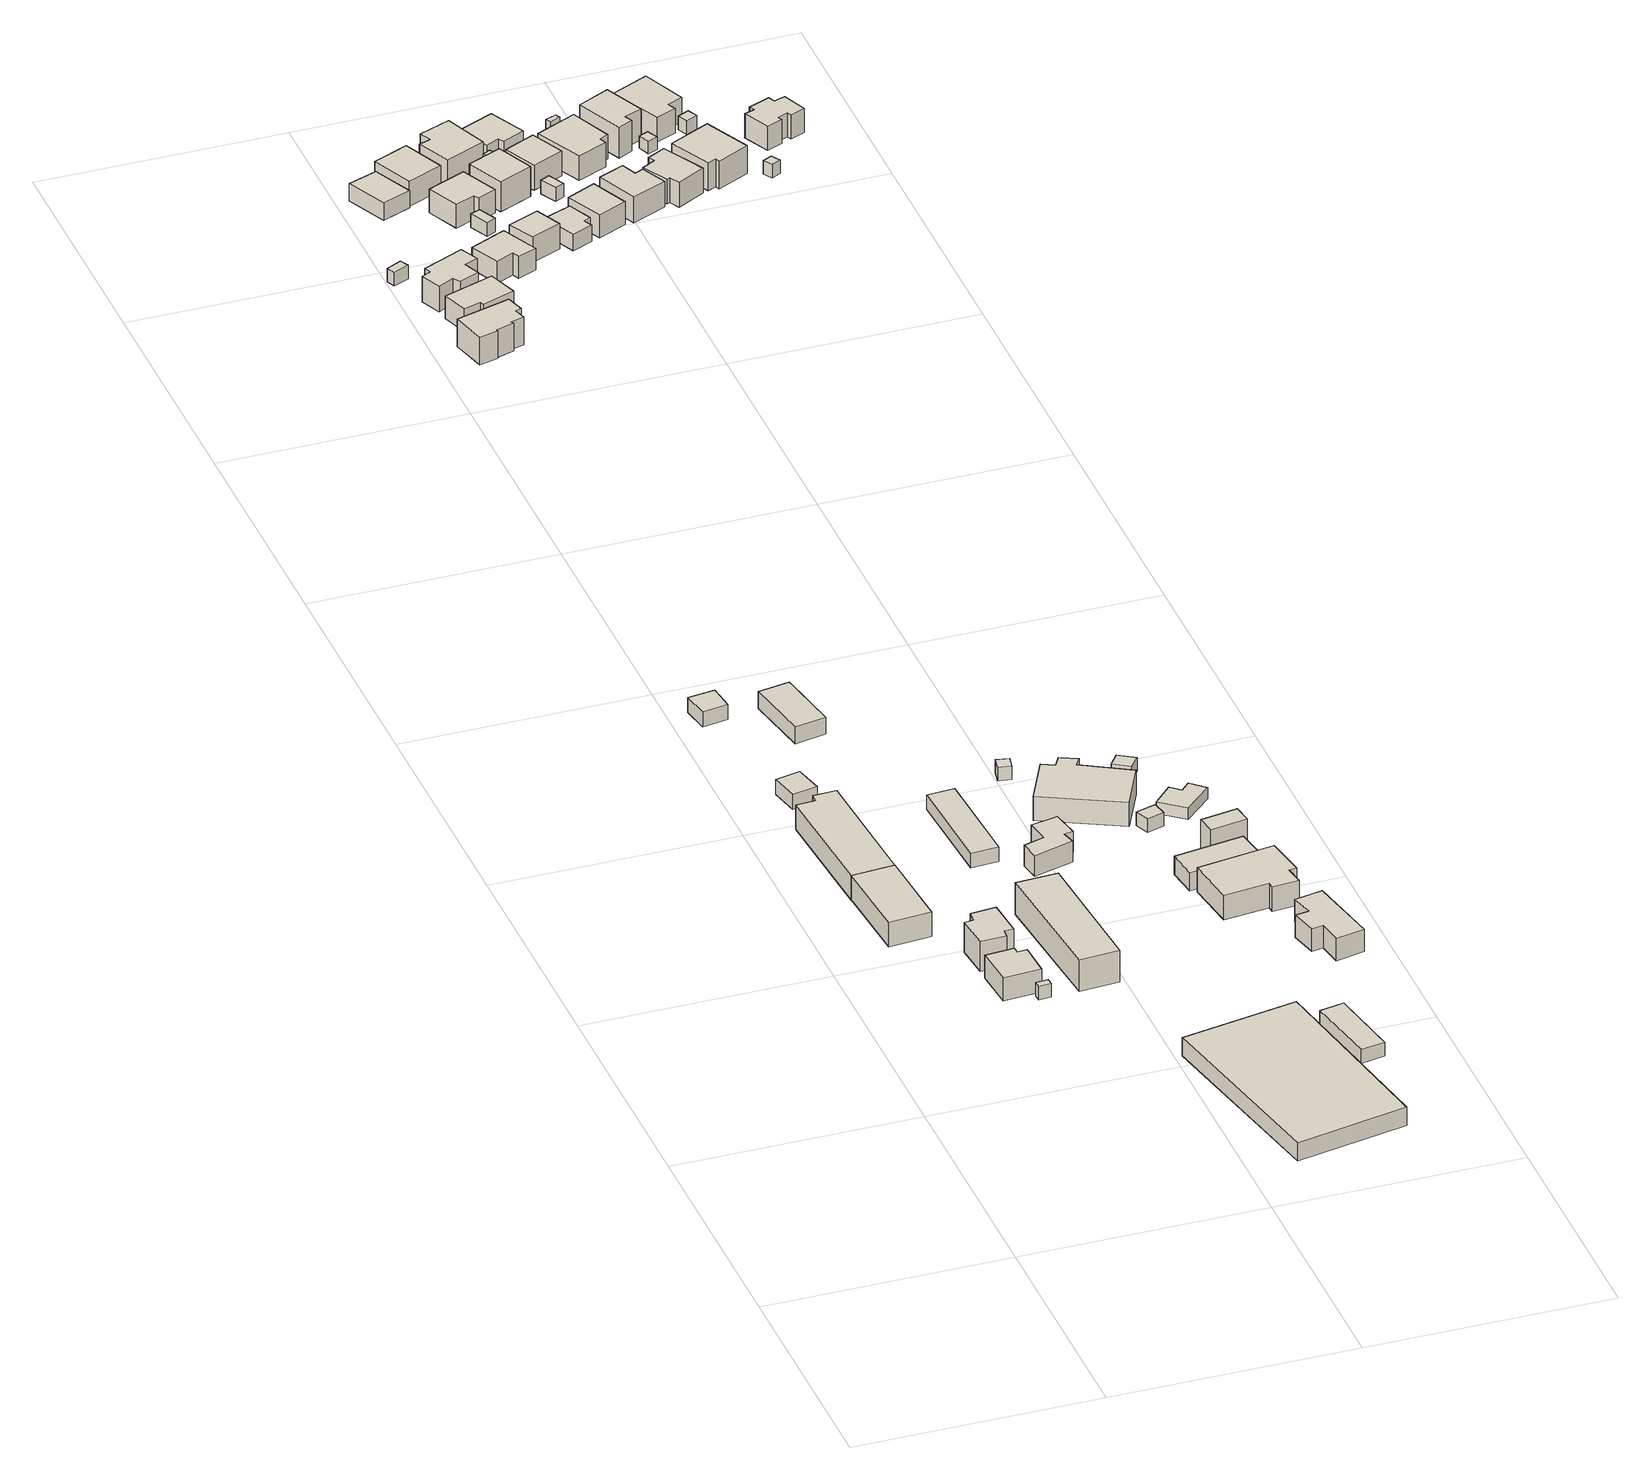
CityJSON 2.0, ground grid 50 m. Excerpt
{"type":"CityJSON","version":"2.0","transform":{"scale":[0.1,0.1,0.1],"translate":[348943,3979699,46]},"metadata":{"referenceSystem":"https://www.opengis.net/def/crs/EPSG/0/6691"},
"CityObjects":{
"building1":{"type":"Building","attributes":{"measuredHeight":7.7},"geometry":[{"type":"Solid","lod":"1","boundaries":[[[[0,1,2,3]],[[2,4,5,3]],[[1,6,4,2]],[[0,7,6,1]],[[3,5,7,0]],[[4,6,7,5]]]]}]},
"building2":{"type":"Building","attributes":{"measuredHeight":7.5},"geometry":[{"type":"Solid","lod":"1","boundaries":[[[[8,9,10,11,12,13]],[[12,14,15,13]],[[11,16,14,12]],[[10,17,16,11]],[[9,18,17,10]],[[8,19,18,9]],[[13,15,19,8]],[[14,16,17,18,19,15]]]]}]},
"building3":{"type":"Building","attributes":{"measuredHeight":8},"geometry":[{"type":"Solid","lod":"1","boundaries":[[[[20,21,22,23,24,25]],[[24,26,27,25]],[[23,28,26,24]],[[22,29,28,23]],[[21,30,29,22]],[[20,31,30,21]],[[25,27,31,20]],[[26,28,29,30,31,27]]]]}]},
"building4":{"type":"Building","attributes":{"measuredHeight":3},"geometry":[{"type":"Solid","lod":"1","boundaries":[[[[32,33,34,35]],[[34,36,37,35]],[[33,38,36,34]],[[32,39,38,33]],[[35,37,39,32]],[[36,38,39,37]]]]}]},
"building5":{"type":"Building","attributes":{"measuredHeight":7.7},"geometry":[{"type":"Solid","lod":"1","boundaries":[[[[40,41,42,43,44,45,46,47]],[[46,48,49,47]],[[45,50,48,46]],[[44,51,50,45]],[[43,52,51,44]],[[42,53,52,43]],[[41,54,53,42]],[[40,55,54,41]],[[47,49,55,40]],[[48,50,51,52,53,54,55,49]]]]}]},
"building6":{"type":"Building","attributes":{"measuredHeight":3.3},"geometry":[{"type":"Solid","lod":"1","boundaries":[[[[56,57,58,59]],[[58,60,61,59]],[[57,62,60,58]],[[56,63,62,57]],[[59,61,63,56]],[[60,62,63,61]]]]}]},
"building7":{"type":"Building","attributes":{"measuredHeight":3.3},"geometry":[{"type":"Solid","lod":"1","boundaries":[[[[64,65,66,67]],[[66,68,69,67]],[[65,70,68,66]],[[64,71,70,65]],[[67,69,71,64]],[[68,70,71,69]]]]}]},
"building8":{"type":"Building","attributes":{"measuredHeight":8.7},"geometry":[{"type":"Solid","lod":"1","boundaries":[[[[72,73,74,75]],[[74,76,77,75]],[[73,78,76,74]],[[72,79,78,73]],[[75,77,79,72]],[[76,78,79,77]]]]}]},
"building9":{"type":"Building","attributes":{"measuredHeight":4.1},"geometry":[{"type":"Solid","lod":"1","boundaries":[[[[80,81,82,83]],[[82,84,85,83]],[[81,86,84,82]],[[80,87,86,81]],[[83,85,87,80]],[[84,86,87,85]]]]}]},
"building10":{"type":"Building","attributes":{"measuredHeight":5},"geometry":[{"type":"Solid","lod":"1","boundaries":[[[[88,89,90,91]],[[90,92,93,91]],[[89,94,92,90]],[[88,95,94,89]],[[91,93,95,88]],[[92,94,95,93]]]]}]},
"building11":{"type":"Building","attributes":{"measuredHeight":3.5},"geometry":[{"type":"Solid","lod":"1","boundaries":[[[[96,97,98,99]],[[98,100,101,99]],[[97,102,100,98]],[[96,103,102,97]],[[99,101,103,96]],[[100,102,103,101]]]]}]},
"building12":{"type":"Building","attributes":{"measuredHeight":6.2},"geometry":[{"type":"Solid","lod":"1","boundaries":[[[[104,105,106,107,108,109,110,111]],[[110,112,113,111]],[[109,114,112,110]],[[108,115,114,109]],[[107,116,115,108]],[[106,117,116,107]],[[105,118,117,106]],[[104,119,118,105]],[[111,113,119,104]],[[112,114,115,116,117,118,119,113]]]]}]},
"building13":{"type":"Building","attributes":{"measuredHeight":3},"geometry":[{"type":"Solid","lod":"1","boundaries":[[[[120,121,122,123]],[[122,124,125,123]],[[121,126,124,122]],[[120,127,126,121]],[[123,125,127,120]],[[124,126,127,125]]]]}]},
"building14":{"type":"Building","attributes":{"measuredHeight":3},"geometry":[{"type":"Solid","lod":"1","boundaries":[[[[128,129,130,131]],[[130,132,133,131]],[[129,134,132,130]],[[128,135,134,129]],[[131,133,135,128]],[[132,134,135,133]]]]}]},
"building15":{"type":"Building","attributes":{"measuredHeight":7.6},"geometry":[{"type":"Solid","lod":"1","boundaries":[[[[136,137,138,139,140,141,142,143]],[[142,144,145,143]],[[141,146,144,142]],[[140,147,146,141]],[[139,148,147,140]],[[138,149,148,139]],[[137,150,149,138]],[[136,151,150,137]],[[143,145,151,136]],[[144,146,147,148,149,150,151,145]]]]}]},
"building16":{"type":"Building","attributes":{"measuredHeight":3},"geometry":[{"type":"Solid","lod":"1","boundaries":[[[[152,153,154,155]],[[154,156,157,155]],[[153,158,156,154]],[[152,159,158,153]],[[155,157,159,152]],[[156,158,159,157]]]]}]},
"building17":{"type":"Building","attributes":{"measuredHeight":5.1},"geometry":[{"type":"Solid","lod":"1","boundaries":[[[[160,161,162,163]],[[162,164,165,163]],[[161,166,164,162]],[[160,167,166,161]],[[163,165,167,160]],[[164,166,167,165]]]]}]},
"building18":{"type":"Building","attributes":{"measuredHeight":7.4},"geometry":[{"type":"Solid","lod":"1","boundaries":[[[[168,169,170,171,172,173,174,175]],[[174,176,177,175]],[[173,178,176,174]],[[172,179,178,173]],[[171,180,179,172]],[[170,181,180,171]],[[169,182,181,170]],[[168,183,182,169]],[[175,177,183,168]],[[176,178,179,180,181,182,183,177]]]]}]},
"building19":{"type":"Building","attributes":{"measuredHeight":3},"geometry":[{"type":"Solid","lod":"1","boundaries":[[[[184,185,186,187]],[[186,188,189,187]],[[185,190,188,186]],[[184,191,190,185]],[[187,189,191,184]],[[188,190,191,189]]]]}]},
"building20":{"type":"Building","attributes":{"measuredHeight":6.7},"geometry":[{"type":"Solid","lod":"1","boundaries":[[[[192,193,194,195,196,197,198,199]],[[198,200,201,199]],[[197,202,200,198]],[[196,203,202,197]],[[195,204,203,196]],[[194,205,204,195]],[[193,206,205,194]],[[192,207,206,193]],[[199,201,207,192]],[[200,202,203,204,205,206,207,201]]]]}]},
"building21":{"type":"Building","attributes":{"measuredHeight":7.7},"geometry":[{"type":"Solid","lod":"1","boundaries":[[[[208,209,210,211,212,213,214,215,216,217]],[[216,218,219,217]],[[215,220,218,216]],[[214,221,220,215]],[[213,222,221,214]],[[212,223,222,213]],[[211,224,223,212]],[[210,225,224,211]],[[209,226,225,210]],[[208,227,226,209]],[[217,219,227,208]],[[218,220,221,222,223,224,225,226,227,219]]]]}]},
"building22":{"type":"Building","attributes":{"measuredHeight":6.6},"geometry":[{"type":"Solid","lod":"1","boundaries":[[[[228,229,230,231]],[[230,232,233,231]],[[229,234,232,230]],[[228,235,234,229]],[[231,233,235,228]],[[232,234,235,233]]]]}]},
"building23":{"type":"Building","attributes":{"measuredHeight":3},"geometry":[{"type":"Solid","lod":"1","boundaries":[[[[236,237,238,239]],[[238,240,241,239]],[[237,242,240,238]],[[236,243,242,237]],[[239,241,243,236]],[[240,242,243,241]]]]}]},
"building24":{"type":"Building","attributes":{"measuredHeight":6.7},"geometry":[{"type":"Solid","lod":"1","boundaries":[[[[244,245,246,247,248,249]],[[248,250,251,249]],[[247,252,250,248]],[[246,253,252,247]],[[245,254,253,246]],[[244,255,254,245]],[[249,251,255,244]],[[250,252,253,254,255,251]]]]}]},
"building25":{"type":"Building","attributes":{"measuredHeight":7},"geometry":[{"type":"Solid","lod":"1","boundaries":[[[[256,257,258,259,260,261,262,263,264,265]],[[264,266,267,265]],[[263,268,266,264]],[[262,269,268,263]],[[261,270,269,262]],[[260,271,270,261]],[[259,272,271,260]],[[258,273,272,259]],[[257,274,273,258]],[[256,275,274,257]],[[265,267,275,256]],[[266,268,269,270,271,272,273,274,275,267]]]]}]},
"building26":{"type":"Building","attributes":{"measuredHeight":2.5},"geometry":[{"type":"Solid","lod":"1","boundaries":[[[[276,277,278,279,280,281]],[[280,282,283,281]],[[279,284,282,280]],[[278,285,284,279]],[[277,286,285,278]],[[276,287,286,277]],[[281,283,287,276]],[[282,284,285,286,287,283]]]]}]},
"building27":{"type":"Building","attributes":{"measuredHeight":3.8},"geometry":[{"type":"Solid","lod":"1","boundaries":[[[[288,289,290,291]],[[290,292,293,291]],[[289,294,292,290]],[[288,295,294,289]],[[291,293,295,288]],[[292,294,295,293]]]]}]},
"building28":{"type":"Building","attributes":{"measuredHeight":6.5},"geometry":[{"type":"Solid","lod":"1","boundaries":[[[[296,297,298,299,300,301]],[[300,302,303,301]],[[299,304,302,300]],[[298,305,304,299]],[[297,306,305,298]],[[296,307,306,297]],[[301,303,307,296]],[[302,304,305,306,307,303]]]]}]},
"building29":{"type":"Building","attributes":{"measuredHeight":7.5},"geometry":[{"type":"Solid","lod":"1","boundaries":[[[[308,309,310,311]],[[310,312,313,311]],[[309,314,312,310]],[[308,315,314,309]],[[311,313,315,308]],[[312,314,315,313]]]]}]},
"building30":{"type":"Building","attributes":{"measuredHeight":3},"geometry":[{"type":"Solid","lod":"1","boundaries":[[[[316,317,318,319]],[[318,320,321,319]],[[317,322,320,318]],[[316,323,322,317]],[[319,321,323,316]],[[320,322,323,321]]]]}]},
"building31":{"type":"Building","attributes":{"measuredHeight":7.2},"geometry":[{"type":"Solid","lod":"1","boundaries":[[[[324,325,326,327,328,329]],[[328,330,331,329]],[[327,332,330,328]],[[326,333,332,327]],[[325,334,333,326]],[[324,335,334,325]],[[329,331,335,324]],[[330,332,333,334,335,331]]]]}]},
"building32":{"type":"Building","attributes":{"measuredHeight":7.1},"geometry":[{"type":"Solid","lod":"1","boundaries":[[[[336,337,338,339]],[[338,340,341,339]],[[337,342,340,338]],[[336,343,342,337]],[[339,341,343,336]],[[340,342,343,341]]]]}]},
"building33":{"type":"Building","attributes":{"measuredHeight":7.5},"geometry":[{"type":"Solid","lod":"1","boundaries":[[[[344,345,346,347,348,349]],[[348,350,351,349]],[[347,352,350,348]],[[346,353,352,347]],[[345,354,353,346]],[[344,355,354,345]],[[349,351,355,344]],[[350,352,353,354,355,351]]]]}]},
"building34":{"type":"Building","attributes":{"measuredHeight":7.3},"geometry":[{"type":"Solid","lod":"1","boundaries":[[[[356,357,358,359]],[[358,360,361,359]],[[357,362,360,358]],[[356,363,362,357]],[[359,361,363,356]],[[360,362,363,361]]]]}]},
"building35":{"type":"Building","attributes":{"measuredHeight":3.6},"geometry":[{"type":"Solid","lod":"1","boundaries":[[[[364,365,366,367,368,369]],[[368,370,371,369]],[[367,372,370,368]],[[366,373,372,367]],[[365,374,373,366]],[[364,375,374,365]],[[369,371,375,364]],[[370,372,373,374,375,371]]]]}]},
"building36":{"type":"Building","attributes":{"measuredHeight":5},"geometry":[{"type":"Solid","lod":"1","boundaries":[[[[376,377,378,379]],[[378,380,381,379]],[[377,382,380,378]],[[376,383,382,377]],[[379,381,383,376]],[[380,382,383,381]]]]}]},
"building37":{"type":"Building","attributes":{"measuredHeight":3},"geometry":[{"type":"Solid","lod":"1","boundaries":[[[[384,385,386,387]],[[386,388,389,387]],[[385,390,388,386]],[[384,391,390,385]],[[387,389,391,384]],[[388,390,391,389]]]]}]},
"building38":{"type":"Building","attributes":{"measuredHeight":3.9},"geometry":[{"type":"Solid","lod":"1","boundaries":[[[[392,393,394,395,396,397]],[[396,398,399,397]],[[395,400,398,396]],[[394,401,400,395]],[[393,402,401,394]],[[392,403,402,393]],[[397,399,403,392]],[[398,400,401,402,403,399]]]]}]},
"building39":{"type":"Building","attributes":{"measuredHeight":6.7},"geometry":[{"type":"Solid","lod":"1","boundaries":[[[[404,405,406,407]],[[406,408,409,407]],[[405,410,408,406]],[[404,411,410,405]],[[407,409,411,404]],[[408,410,411,409]]]]}]},
"building40":{"type":"Building","attributes":{"measuredHeight":6.8},"geometry":[{"type":"Solid","lod":"1","boundaries":[[[[412,413,414,415]],[[414,416,417,415]],[[413,418,416,414]],[[412,419,418,413]],[[415,417,419,412]],[[416,418,419,417]]]]}]},
"building41":{"type":"Building","attributes":{"measuredHeight":7},"geometry":[{"type":"Solid","lod":"1","boundaries":[[[[420,421,422,423,424,425]],[[424,426,427,425]],[[423,428,426,424]],[[422,429,428,423]],[[421,430,429,422]],[[420,431,430,421]],[[425,427,431,420]],[[426,428,429,430,431,427]]]]}]},
"building42":{"type":"Building","attributes":{"measuredHeight":7.9},"geometry":[{"type":"Solid","lod":"1","boundaries":[[[[432,433,434,435,436,437]],[[436,438,439,437]],[[435,440,438,436]],[[434,441,440,435]],[[433,442,441,434]],[[432,443,442,433]],[[437,439,443,432]],[[438,440,441,442,443,439]]]]}]},
"building43":{"type":"Building","attributes":{"measuredHeight":3.3},"geometry":[{"type":"Solid","lod":"1","boundaries":[[[[444,445,446,447]],[[446,448,449,447]],[[445,450,448,446]],[[444,451,450,445]],[[447,449,451,444]],[[448,450,451,449]]]]}]},
"building44":{"type":"Building","attributes":{"measuredHeight":7.1},"geometry":[{"type":"Solid","lod":"1","boundaries":[[[[452,453,454,455,456,457,458,459]],[[458,460,461,459]],[[457,462,460,458]],[[456,463,462,457]],[[455,464,463,456]],[[454,465,464,455]],[[453,466,465,454]],[[452,467,466,453]],[[459,461,467,452]],[[460,462,463,464,465,466,467,461]]]]}]},
"building45":{"type":"Building","attributes":{"measuredHeight":7.6},"geometry":[{"type":"Solid","lod":"1","boundaries":[[[[468,469,470,471,472,473]],[[472,474,475,473]],[[471,476,474,472]],[[470,477,476,471]],[[469,478,477,470]],[[468,479,478,469]],[[473,475,479,468]],[[474,476,477,478,479,475]]]]}]},
"building46":{"type":"Building","attributes":{"measuredHeight":2.7},"geometry":[{"type":"Solid","lod":"1","boundaries":[[[[480,481,482,483]],[[482,484,485,483]],[[481,486,484,482]],[[480,487,486,481]],[[483,485,487,480]],[[484,486,487,485]]]]}]},
"building47":{"type":"Building","attributes":{"measuredHeight":7.9},"geometry":[{"type":"Solid","lod":"1","boundaries":[[[[488,489,490,491,492,493]],[[492,494,495,493]],[[491,496,494,492]],[[490,497,496,491]],[[489,498,497,490]],[[488,499,498,489]],[[493,495,499,488]],[[494,496,497,498,499,495]]]]}]},
"building48":{"type":"Building","attributes":{"measuredHeight":8},"geometry":[{"type":"Solid","lod":"1","boundaries":[[[[500,501,502,503,504,505]],[[504,506,507,505]],[[503,508,506,504]],[[502,509,508,503]],[[501,510,509,502]],[[500,511,510,501]],[[505,507,511,500]],[[506,508,509,510,511,507]]]]}]},
"building49":{"type":"Building","attributes":{"measuredHeight":3},"geometry":[{"type":"Solid","lod":"1","boundaries":[[[[512,513,514,515]],[[514,516,517,515]],[[513,518,516,514]],[[512,519,518,513]],[[515,517,519,512]],[[516,518,519,517]]]]}]},
"building50":{"type":"Building","attributes":{"measuredHeight":3},"geometry":[{"type":"Solid","lod":"1","boundaries":[[[[520,521,522,523]],[[522,524,525,523]],[[521,526,524,522]],[[520,527,526,521]],[[523,525,527,520]],[[524,526,527,525]]]]}]},
"building51":{"type":"Building","attributes":{"measuredHeight":7.3},"geometry":[{"type":"Solid","lod":"1","boundaries":[[[[528,529,530,531,532,533,534,535,536,537,538,539]],[[538,540,541,539]],[[537,542,540,538]],[[536,543,542,537]],[[535,544,543,536]],[[534,545,544,535]],[[533,546,545,534]],[[532,547,546,533]],[[531,548,547,532]],[[530,549,548,531]],[[529,550,549,530]],[[528,551,550,529]],[[539,541,551,528]],[[540,542,543,544,545,546,547,548,549,550,551,541]]]]}]}
},
"vertices":[
[159,1111,96],[170,939,96],[84,933,96],[72,1105,96],[84,933,150],[72,1105,150],[170,939,150],[159,1111,150],
[214,772,99],[273,776,99],[274,763,99],[294,764,99],[297,693,99],[220,688,99],[297,693,149],[220,688,149],[294,764,149],[274,763,149],[273,776,149],[214,772,149],
[142,1384,95],[159,1111,95],[72,1105,95],[55,1363,95],[95,1365,95],[95,1382,95],[95,1365,149],[95,1382,149],[55,1363,149],[72,1105,149],[159,1111,149],[142,1384,149],
[307,685,99],[308,670,99],[283,669,99],[282,684,99],[283,669,129],[282,684,129],[308,670,129],[307,685,129],
[286,816,98],[267,815,98],[266,798,98],[214,796,98],[208,867,98],[227,869,98],[228,891,98],[280,895,98],[228,891,164],[280,895,164],[227,869,164],[208,867,164],[214,796,164],[266,798,164],[267,815,164],[286,816,164],
[110,1497,95],[123,1438,95],[72,1427,95],[59,1486,95],[72,1427,128],[59,1486,128],[123,1438,128],[110,1497,128],
[61,1826,81],[67,1772,81],[15,1764,81],[6,1819,81],[15,1764,114],[6,1819,114],[67,1772,114],[61,1826,114],
[425,962,96],[445,680,96],[364,675,96],[340,958,96],[364,675,166],[340,958,166],[445,680,166],[425,962,166],
[155,1648,85],[130,1783,85],[195,1794,85],[219,1660,85],[195,1794,122],[219,1660,122],[130,1783,122],[155,1648,122],
[709,453,96],[782,51,96],[553,5,96],[471,409,96],[553,5,136],[471,409,136],[782,51,136],[709,453,136],
[361,1352,93],[372,1140,93],[316,1137,93],[305,1349,93],[316,1137,125],[305,1349,125],[372,1140,125],[361,1352,125],
[419,1074,90],[412,1114,90],[455,1127,90],[447,1174,90],[502,1185,90],[513,1127,90],[494,1124,90],[501,1097,90],[494,1124,136],[501,1097,136],[513,1127,136],[502,1185,136],[447,1174,136],[455,1127,136],[412,1114,136],[419,1074,136],
[796,437,94],[823,287,94],[774,278,94],[746,427,94],[774,278,124],[746,427,124],[823,287,124],[796,437,124],
[493,1422,89],[488,1396,89],[462,1401,89],[467,1427,89],[462,1401,119],[467,1427,119],[488,1396,119],[493,1422,119],
[687,1272,90],[639,1174,90],[479,1253,90],[527,1350,90],[553,1338,90],[566,1360,90],[601,1344,90],[590,1326,90],[601,1344,143],[590,1326,143],[566,1360,143],[553,1338,143],[527,1350,143],[479,1253,143],[639,1174,143],[687,1272,143],
[694,1188,88],[700,1157,88],[665,1147,88],[653,1176,88],[665,1147,118],[653,1176,118],[700,1157,118],[694,1188,118],
[664,997,89],[806,1018,89],[816,957,89],[672,935,89],[816,957,129],[672,935,129],[806,1018,129],[664,997,129],
[842,950,89],[856,864,89],[840,862,89],[846,824,89],[792,819,89],[791,833,89],[699,823,89],[684,927,89],[699,823,143],[684,927,143],[791,833,143],[792,819,143],[846,824,143],[840,862,143],[856,864,143],[842,950,143],
[33,3478,12],[42,3460,12],[10,3446,12],[2,3463,12],[10,3446,42],[2,3463,42],[42,3460,42],[33,3478,42],
[848,624,89],[840,673,89],[816,669,89],[803,724,89],[831,728,89],[820,774,89],[877,785,89],[907,636,89],[877,785,138],[907,636,138],[820,774,138],[831,728,138],[803,724,138],[816,669,138],[840,673,138],[848,624,138],
[161,3242,15],[172,3204,15],[160,3201,15],[167,3176,15],[140,3169,15],[142,3163,15],[105,3152,15],[106,3149,15],[68,3139,15],[49,3211,15],[68,3139,76],[49,3211,76],[106,3149,76],[105,3152,76],[142,3163,76],[140,3169,76],[167,3176,76],[160,3201,76],[172,3204,76],[161,3242,76],
[813,1071,89],[819,1033,89],[743,1020,89],[737,1059,89],[743,1020,155],[737,1059,155],[819,1033,155],[813,1071,155],
[716,1349,87],[697,1324,87],[664,1345,87],[683,1370,87],[664,1345,117],[683,1370,117],[697,1324,117],[716,1349,117],
[164,3345,13],[185,3283,13],[117,3260,13],[114,3268,13],[79,3257,13],[61,3310,13],[79,3257,63],[61,3310,63],[114,3268,63],[117,3260,63],[185,3283,63],[164,3345,63],
[100,3339,12],[91,3354,12],[58,3336,12],[40,3379,12],[59,3388,12],[53,3402,12],[138,3440,12],[156,3402,12],[128,3390,12],[142,3356,12],[128,3390,68],[142,3356,68],[156,3402,68],[138,3440,68],[53,3402,68],[59,3388,68],[40,3379,68],[58,3336,68],[91,3354,68],[100,3339,68],
[808,1219,86],[751,1166,86],[702,1205,86],[741,1245,86],[761,1227,86],[779,1246,86],[761,1227,111],[779,1246,111],[741,1245,111],[702,1205,111],[751,1166,111],[808,1219,111],
[87,3766,11],[124,3685,11],[65,3661,11],[27,3744,11],[65,3661,49],[27,3744,49],[124,3685,49],[87,3766,49],
[234,3393,12],[227,3408,12],[191,3391,12],[163,3451,12],[237,3485,12],[273,3409,12],[237,3485,60],[273,3409,60],[163,3451,60],[191,3391,60],[227,3408,60],[234,3393,60],
[160,3805,11],[197,3720,11],[125,3689,11],[88,3774,11],[125,3689,66],[88,3774,66],[197,3720,66],[160,3805,66],
[228,3592,12],[245,3555,12],[226,3545,12],[208,3584,12],[226,3545,42],[208,3584,42],[245,3555,42],[228,3592,42],
[266,3614,12],[228,3598,12],[222,3607,12],[182,3590,12],[152,3656,12],[231,3690,12],[152,3656,64],[231,3690,64],[182,3590,64],[222,3607,64],[228,3598,64],[266,3614,64],
[338,3462,11],[276,3436,11],[249,3489,11],[313,3516,11],[249,3489,67],[313,3516,67],[276,3436,67],[338,3462,67],
[214,3727,10],[182,3794,10],[206,3802,10],[195,3826,10],[259,3851,10],[295,3762,10],[259,3851,71],[295,3762,71],[195,3826,71],[206,3802,71],[182,3794,71],[214,3727,71],
[277,3615,12],[243,3691,12],[312,3721,12],[346,3645,12],[312,3721,78],[346,3645,78],[243,3691,78],[277,3615,78],
[386,3541,11],[408,3491,11],[394,3485,11],[402,3467,11],[360,3448,11],[328,3518,11],[360,3448,47],[328,3518,47],[402,3467,47],[394,3485,47],[408,3491,47],[386,3541,47],
[302,3745,12],[309,3730,12],[292,3723,12],[286,3737,12],[292,3723,62],[286,3737,62],[309,3730,62],[302,3745,62],
[387,3659,10],[404,3626,10],[385,3617,10],[368,3650,10],[385,3617,40],[368,3650,40],[404,3626,40],[387,3659,40],
[352,3878,10],[388,3804,10],[342,3782,10],[336,3794,10],[308,3780,10],[278,3845,10],[308,3780,49],[278,3845,49],[336,3794,49],[342,3782,49],[388,3804,49],[352,3878,49],
[423,3691,12],[359,3662,12],[327,3729,12],[391,3759,12],[327,3729,67],[391,3759,67],[359,3662,67],[423,3691,67],
[385,3548,11],[445,3576,11],[479,3500,11],[420,3473,11],[479,3500,61],[420,3473,61],[445,3576,61],[385,3548,61],
[512,3606,11],[525,3574,11],[543,3582,11],[567,3530,11],[496,3499,11],[459,3583,11],[496,3499,68],[459,3583,68],[567,3530,68],[543,3582,68],[525,3574,68],[512,3606,68],
[486,3802,11],[522,3717,11],[504,3708,11],[510,3694,11],[449,3667,11],[402,3763,11],[449,3667,65],[402,3763,65],[510,3694,65],[504,3708,65],[522,3717,65],[486,3802,65],
[465,3843,11],[470,3833,11],[449,3824,11],[443,3835,11],[449,3824,43],[443,3835,43],[470,3833,43],[465,3843,43],
[546,3591,11],[574,3606,11],[567,3619,11],[604,3639,11],[650,3552,11],[592,3521,11],[581,3541,11],[575,3538,11],[581,3541,65],[575,3538,65],[592,3521,65],[650,3552,65],[604,3639,65],[567,3619,65],[574,3606,65],[546,3591,65],
[565,3741,12],[572,3726,12],[543,3711,12],[499,3807,12],[564,3838,12],[601,3756,12],[564,3838,80],[601,3756,80],[499,3807,80],[543,3711,80],[572,3726,80],[565,3741,80],
[609,3742,10],[620,3719,10],[599,3710,10],[590,3734,10],[599,3710,37],[590,3734,37],[620,3719,37],[609,3742,37],
[704,3683,9],[749,3589,9],[683,3557,9],[679,3566,9],[662,3558,9],[621,3643,9],[662,3558,70],[621,3643,70],[679,3566,70],[683,3557,70],[749,3589,70],[704,3683,70],
[654,3879,11],[692,3789,11],[661,3775,11],[668,3758,11],[627,3740,11],[578,3844,11],[627,3740,65],[578,3844,65],[668,3758,65],[661,3775,65],[692,3789,65],[654,3879,65],
[701,3779,10],[711,3759,10],[687,3747,10],[678,3768,10],[687,3747,40],[678,3768,40],[711,3759,40],[701,3779,40],
[795,3586,9],[806,3568,9],[787,3559,9],[776,3577,9],[787,3559,39],[776,3577,39],[806,3568,39],[795,3586,39],
[785,3703,9],[806,3710,9],[800,3721,9],[844,3739,9],[850,3725,9],[873,3733,9],[894,3683,9],[864,3670,9],[859,3679,9],[839,3671,9],[842,3662,9],[810,3649,9],[842,3662,62],[810,3649,62],[839,3671,62],[859,3679,62],[864,3670,62],[894,3683,62],[873,3733,62],[850,3725,62],[844,3739,62],[800,3721,62],[806,3710,62],[785,3703,62]
]}
